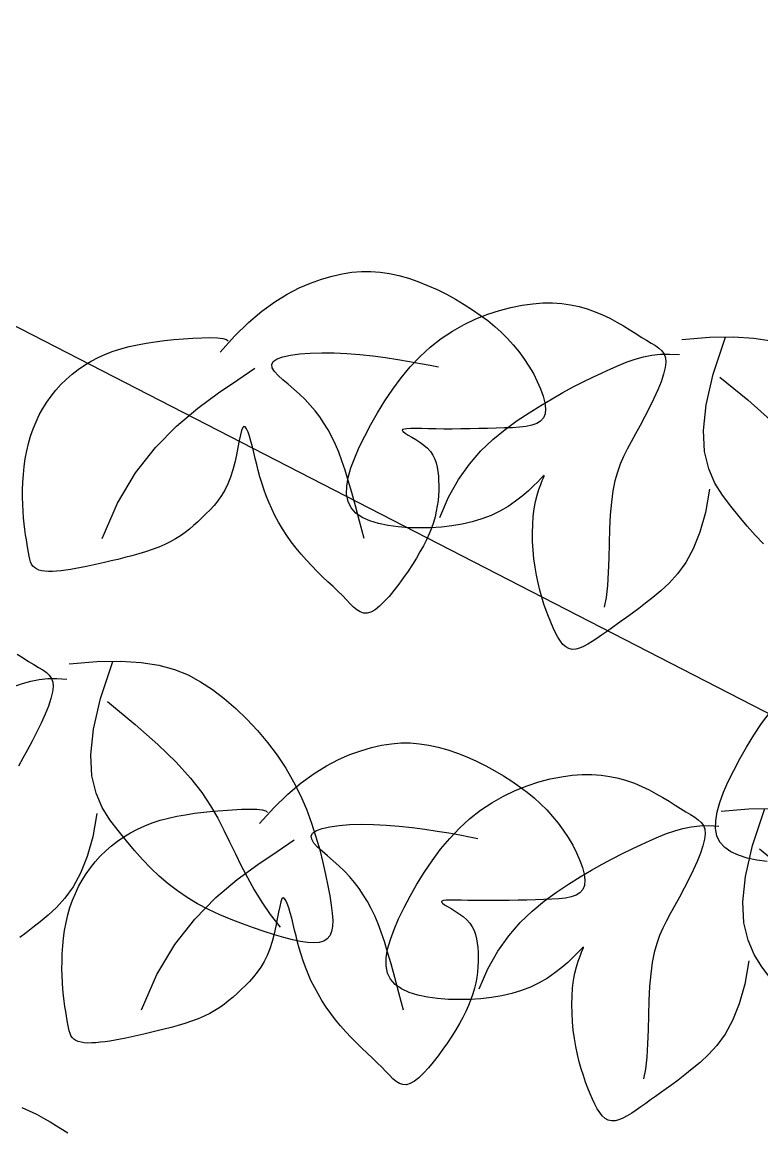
# Model space of a CAD drawing. Header units: millimetres. Extents: x 2 to 5882, y 1831 to 3462.
# Drawn here: x 1066.595 to 1068.179, y 2699.801 to 2702.177 of the extents above; entities that cross this region are included whole.
import ezdxf

# ---------------------------------------------------------------- set-up
doc = ezdxf.new("R2010")
doc.units = ezdxf.units.MM
doc.layers.add('LH', color=94, linetype='Continuous')
doc.layers.add('尺寸标注', color=4, linetype='Continuous')

# ---------------------------------------------------------------- blocks, each defined once
blk = doc.blocks.new('15')
at = {"layer": 'LH', "color": 38}
for p, q in [((0.3008, 2.2635), (0.3148, 2.2657)), ((0.3148, 2.2657), (0.3284, 2.2668)), ((0.3284, 2.2668), (0.3418, 2.2669)), ((0.3418, 2.2669), (0.3551, 2.2659)), ((0.3551, 2.2659), (0.3684, 2.2639)), ((0.2393, 2.2432), (0.2556, 2.2502)), ((0.2556, 2.2502), (0.2713, 2.2558)), ((0.2713, 2.2558), (0.2863, 2.2603)), ((0.2863, 2.2603), (0.3008, 2.2635)), ((0.3684, 2.2639), (0.3818, 2.261)), ((0.3818, 2.261), (0.3954, 2.2571)), ((0.3954, 2.2571), (0.409, 2.2524)), ((0.409, 2.2524), (0.4227, 2.2469)), ((0.2045, 2.2233), (0.2222, 2.2343)), ((0.2222, 2.2343), (0.2393, 2.2432)), ((0.4227, 2.2469), (0.4362, 2.2409)), ((0.4362, 2.2409), (0.4495, 2.2342)), ((0.4495, 2.2342), (0.4624, 2.2272)), ((0.1861, 2.2099), (0.2045, 2.2233)), ((0.4624, 2.2272), (0.4749, 2.2198)), ((0.4749, 2.2198), (0.4868, 2.2122)), ((0.167, 2.1937), (0.1861, 2.2099)), ((0.4868, 2.2122), (0.498, 2.2045)), ((0.498, 2.2045), (0.5086, 2.1966)), ((0.1472, 2.1744), (0.167, 2.1937)), ((0.5086, 2.1966), (0.5185, 2.1884)), ((0.5185, 2.1884), (0.5279, 2.18)), ((0.0605, 2.1695), (0.0742, 2.1707)), ((0.0742, 2.1707), (0.0878, 2.1716)), ((0.0878, 2.1716), (0.1007, 2.1722)), ((0.1007, 2.1722), (0.1125, 2.1724)), ((0.1125, 2.1724), (0.1226, 2.1721)), ((0.1226, 2.1721), (0.1306, 2.1713)), ((0.1267, 2.1518), (0.1472, 2.1744)), ((0.1306, 2.1713), (0.1359, 2.1698)), ((0.5279, 2.18), (0.5367, 2.1712)), ((0.5367, 2.1712), (0.545, 2.1621)), ((-0.0263, 2.1528), (-0.0151, 2.1564)), ((-0.0151, 2.1564), (-0.0034, 2.1595)), ((-0.0034, 2.1595), (0.0086, 2.1622)), ((0.0086, 2.1622), (0.021, 2.1645)), ((0.021, 2.1645), (0.0338, 2.1664)), ((0.0338, 2.1664), (0.047, 2.1681)), ((0.047, 2.1681), (0.0605, 2.1695)), ((0.1359, 2.1698), (0.138, 2.1676)), ((0.545, 2.1621), (0.5529, 2.1525)), ((-0.0671, 2.133), (-0.0576, 2.1388)), ((-0.0576, 2.1388), (-0.0476, 2.144)), ((-0.0476, 2.144), (-0.0372, 2.1487)), ((-0.0372, 2.1487), (-0.0263, 2.1528)), ((0.2024, 2.1383), (0.2078, 2.1419)), ((0.2078, 2.1419), (0.2161, 2.1449)), ((0.2161, 2.1449), (0.2271, 2.1473)), ((0.2271, 2.1473), (0.2402, 2.1491)), ((0.2402, 2.1491), (0.2552, 2.1502)), ((0.2552, 2.1502), (0.2717, 2.1507)), ((0.2717, 2.1507), (0.2893, 2.1506)), ((0.2893, 2.1506), (0.3075, 2.1498)), ((0.3075, 2.1498), (0.326, 2.1483)), ((0.326, 2.1483), (0.3446, 2.1463)), ((0.3446, 2.1463), (0.3628, 2.1438)), ((0.3628, 2.1438), (0.3804, 2.1411)), ((0.3804, 2.1411), (0.397, 2.1383)), ((0.5529, 2.1525), (0.5603, 2.1424)), ((0.5603, 2.1424), (0.5673, 2.1318)), ((-0.0848, 2.12), (-0.0762, 2.1267)), ((-0.0762, 2.1267), (-0.0671, 2.133)), ((0.1518, 2.1122), (0.1761, 2.1286)), ((0.2003, 2.1341), (0.2024, 2.1383)), ((0.2011, 2.1293), (0.2003, 2.1341)), ((0.2043, 2.1241), (0.2011, 2.1293)), ((0.2095, 2.1184), (0.2043, 2.1241)), ((0.397, 2.1383), (0.4124, 2.1356)), ((0.4124, 2.1356), (0.4262, 2.1329)), ((0.4262, 2.1329), (0.4381, 2.1306)), ((0.5673, 2.1318), (0.5737, 2.1209)), ((-0.1007, 2.1052), (-0.093, 2.1128)), ((-0.093, 2.1128), (-0.0848, 2.12)), ((0.1243, 2.0936), (0.1518, 2.1122)), ((0.2161, 2.1122), (0.2095, 2.1184)), ((0.2237, 2.1057), (0.2161, 2.1122)), ((0.5737, 2.1209), (0.5793, 2.1099)), ((0.5793, 2.1099), (0.5841, 2.0992)), ((-0.1145, 2.0889), (-0.1078, 2.0972)), ((-0.1078, 2.0972), (-0.1007, 2.1052)), ((0.0948, 2.0718), (0.1243, 2.0936)), ((0.2319, 2.0988), (0.2237, 2.1057)), ((0.24, 2.0915), (0.2319, 2.0988)), ((0.2478, 2.084), (0.24, 2.0915)), ((0.5841, 2.0992), (0.5877, 2.0889)), ((-0.1264, 2.0712), (-0.1207, 2.0802)), ((-0.1207, 2.0802), (-0.1145, 2.0889)), ((0.2552, 2.0761), (0.2478, 2.084)), ((0.2621, 2.0679), (0.2552, 2.0761)), ((0.5877, 2.0889), (0.5901, 2.0794)), ((0.5901, 2.0794), (0.5911, 2.0709)), ((-0.1362, 2.0522), (-0.1316, 2.0619)), ((-0.1316, 2.0619), (-0.1264, 2.0712)), ((0.0644, 2.0461), (0.0948, 2.0718)), ((0.2687, 2.0593), (0.2621, 2.0679)), ((0.2748, 2.0502), (0.2687, 2.0593)), ((0.5904, 2.0636), (0.5881, 2.0577)), ((0.5911, 2.0709), (0.5904, 2.0636)), ((-0.1403, 2.0422), (-0.1362, 2.0522)), ((0.0344, 2.0154), (0.0644, 2.0461)), ((0.1588, 2.0441), (0.1571, 2.0399)), ((0.1605, 2.0457), (0.1588, 2.0441)), ((0.1624, 2.0449), (0.1605, 2.0457)), ((0.1643, 2.0421), (0.1624, 2.0449)), ((0.2806, 2.0406), (0.2748, 2.0502)), ((0.5326, 2.0434), (0.5208, 2.043)), ((0.5438, 2.0438), (0.5326, 2.0434)), ((0.554, 2.0445), (0.5438, 2.0438)), ((0.5633, 2.0456), (0.554, 2.0445)), ((0.5715, 2.0473), (0.5633, 2.0456)), ((0.5785, 2.0497), (0.5715, 2.0473)), ((0.584, 2.0532), (0.5785, 2.0497)), ((0.5881, 2.0577), (0.584, 2.0532)), ((-0.147, 2.0213), (-0.1439, 2.0319)), ((-0.1439, 2.0319), (-0.1403, 2.0422)), ((0.1555, 2.0335), (0.1538, 2.0253)), ((0.1571, 2.0399), (0.1555, 2.0335)), ((0.1664, 2.0375), (0.1643, 2.0421)), ((0.1684, 2.0315), (0.1664, 2.0375)), ((0.1705, 2.0245), (0.1684, 2.0315)), ((0.286, 2.0306), (0.2806, 2.0406)), ((0.2911, 2.02), (0.286, 2.0306)), ((0.3868, 2.041), (0.3863, 2.0398)), ((0.3863, 2.0398), (0.3877, 2.0381)), ((0.3892, 2.0418), (0.3868, 2.041)), ((0.3877, 2.0381), (0.3907, 2.0359)), ((0.3932, 2.0423), (0.3892, 2.0418)), ((0.3907, 2.0359), (0.395, 2.0333)), ((0.3989, 2.0425), (0.3932, 2.0423)), ((0.395, 2.0333), (0.4002, 2.0303)), ((0.406, 2.0425), (0.3989, 2.0425)), ((0.4002, 2.0303), (0.4059, 2.0269)), ((0.4143, 2.0424), (0.406, 2.0425)), ((0.4238, 2.0422), (0.4143, 2.0424)), ((0.4343, 2.042), (0.4238, 2.0422)), ((0.4457, 2.0419), (0.4343, 2.042)), ((0.4577, 2.0419), (0.4457, 2.0419)), ((0.4701, 2.042), (0.4577, 2.0419)), ((0.4829, 2.0422), (0.4701, 2.042)), ((0.4957, 2.0424), (0.4829, 2.0422)), ((0.5084, 2.0427), (0.4957, 2.0424)), ((0.5208, 2.043), (0.5084, 2.0427)), ((-0.1495, 2.0105), (-0.147, 2.0213)), ((0.0059, 1.9791), (0.0344, 2.0154)), ((0.152, 2.0157), (0.15, 2.0052)), ((0.1538, 2.0253), (0.152, 2.0157)), ((0.1726, 2.0166), (0.1705, 2.0245)), ((0.1747, 2.0083), (0.1726, 2.0166)), ((0.2958, 2.0088), (0.2911, 2.02)), ((0.4059, 2.0269), (0.4118, 2.0231)), ((0.4118, 2.0231), (0.4175, 2.0189)), ((0.4175, 2.0189), (0.4226, 2.0144)), ((0.4226, 2.0144), (0.4269, 2.0096)), ((-0.1531, 1.9882), (-0.1515, 1.9994)), ((-0.1515, 1.9994), (-0.1495, 2.0105)), ((0.15, 2.0052), (0.1476, 1.9943)), ((0.1768, 1.9999), (0.1747, 2.0083)), ((0.1788, 1.9913), (0.1768, 1.9999)), ((0.3004, 1.9967), (0.2958, 2.0088)), ((0.3049, 1.9833), (0.3004, 1.9967)), ((0.4269, 2.0096), (0.4303, 2.0045)), ((0.4303, 2.0045), (0.433, 1.999)), ((0.433, 1.999), (0.435, 1.9934)), ((-0.1542, 1.9771), (-0.1531, 1.9882)), ((0.1448, 1.9835), (0.1416, 1.9731)), ((0.1476, 1.9943), (0.1448, 1.9835)), ((0.181, 1.9826), (0.1788, 1.9913)), ((0.1834, 1.9738), (0.181, 1.9826)), ((0.3095, 1.9683), (0.3049, 1.9833)), ((0.435, 1.9934), (0.4365, 1.9874)), ((0.4365, 1.9874), (0.4375, 1.9812)), ((0.4375, 1.9812), (0.4382, 1.9748)), ((-0.1553, 1.9551), (-0.1549, 1.966)), ((-0.1549, 1.966), (-0.1542, 1.9771)), ((-0.02, 1.9361), (0.0059, 1.9791)), ((0.1416, 1.9731), (0.1377, 1.9635)), ((0.186, 1.9649), (0.1834, 1.9738)), ((0.1889, 1.9558), (0.186, 1.9649)), ((0.3144, 1.9514), (0.3095, 1.9683)), ((0.4382, 1.9748), (0.4385, 1.9682)), ((0.4385, 1.9682), (0.4387, 1.9613)), ((-0.1553, 1.9445), (-0.1553, 1.9551)), ((0.1333, 1.9548), (0.1285, 1.9469)), ((0.1377, 1.9635), (0.1333, 1.9548)), ((0.1922, 1.9467), (0.1889, 1.9558)), ((0.3198, 1.9322), (0.3144, 1.9514)), ((0.4386, 1.9543), (0.4383, 1.9471)), ((0.4387, 1.9613), (0.4386, 1.9543)), ((-0.1551, 1.9343), (-0.1553, 1.9445)), ((-0.1546, 1.9246), (-0.1551, 1.9343)), ((-0.042, 1.8857), (-0.02, 1.9361)), ((0.1179, 1.9328), (0.1122, 1.9265)), ((0.1233, 1.9396), (0.1179, 1.9328)), ((0.1285, 1.9469), (0.1233, 1.9396)), ((0.1959, 1.9373), (0.1922, 1.9467)), ((0.2002, 1.9279), (0.1959, 1.9373)), ((0.4376, 1.9398), (0.4366, 1.9322)), ((0.4383, 1.9471), (0.4376, 1.9398)), ((-0.1539, 1.9153), (-0.1546, 1.9246)), ((0.1064, 1.9206), (0.1006, 1.9149)), ((0.1122, 1.9265), (0.1064, 1.9206)), ((0.2049, 1.9184), (0.2002, 1.9279)), ((0.2101, 1.9089), (0.2049, 1.9184)), ((0.3257, 1.9104), (0.3198, 1.9322)), ((0.4334, 1.9166), (0.431, 1.9086)), ((0.4352, 1.9245), (0.4334, 1.9166)), ((0.4366, 1.9322), (0.4352, 1.9245)), ((-0.1531, 1.9066), (-0.1539, 1.9153)), ((-0.1521, 1.8983), (-0.1531, 1.9066)), ((0.0888, 1.9041), (0.0828, 1.899)), ((0.0947, 1.9094), (0.0888, 1.9041)), ((0.1006, 1.9149), (0.0947, 1.9094)), ((0.2157, 1.8994), (0.2101, 1.9089)), ((0.3323, 1.8857), (0.3257, 1.9104)), ((0.431, 1.9086), (0.4282, 1.9005)), ((-0.1511, 1.8906), (-0.1521, 1.8983)), ((-0.15, 1.8835), (-0.1511, 1.8906)), ((0.063, 1.885), (0.0555, 1.8808)), ((0.07, 1.8895), (0.063, 1.885)), ((0.0765, 1.8941), (0.07, 1.8895)), ((0.0828, 1.899), (0.0765, 1.8941)), ((0.2218, 1.89), (0.2157, 1.8994)), ((0.2282, 1.8807), (0.2218, 1.89)), ((0.4249, 1.8922), (0.421, 1.8837)), ((0.4282, 1.9005), (0.4249, 1.8922)), ((-0.149, 1.8769), (-0.15, 1.8835)), ((-0.148, 1.8709), (-0.149, 1.8769)), ((-0.147, 1.8654), (-0.148, 1.8709)), ((0.0297, 1.8698), (0.0202, 1.8666)), ((0.0389, 1.8732), (0.0297, 1.8698)), ((0.0475, 1.8769), (0.0389, 1.8732)), ((0.0555, 1.8808), (0.0475, 1.8769)), ((0.2351, 1.8717), (0.2282, 1.8807)), ((0.2422, 1.863), (0.2351, 1.8717)), ((0.4167, 1.8751), (0.4119, 1.8664)), ((0.421, 1.8837), (0.4167, 1.8751)), ((-0.1461, 1.8605), (-0.147, 1.8654)), ((-0.1451, 1.8562), (-0.1461, 1.8605)), ((-0.1439, 1.8524), (-0.1451, 1.8562)), ((-0.029, 1.8535), (-0.0383, 1.8514)), ((-0.0194, 1.8558), (-0.029, 1.8535)), ((-0.0095, 1.8583), (-0.0194, 1.8558)), ((0.0004, 1.8609), (-0.0095, 1.8583)), ((0.0104, 1.8637), (0.0004, 1.8609)), ((0.0202, 1.8666), (0.0104, 1.8637)), ((0.2497, 1.8545), (0.2422, 1.863)), ((0.2574, 1.8464), (0.2497, 1.8545)), ((0.4067, 1.8574), (0.401, 1.8483)), ((0.4119, 1.8664), (0.4067, 1.8574)), ((-0.1425, 1.8491), (-0.1439, 1.8524)), ((-0.1406, 1.8463), (-0.1425, 1.8491)), ((-0.1384, 1.844), (-0.1406, 1.8463)), ((-0.1355, 1.8421), (-0.1384, 1.844)), ((-0.1321, 1.8406), (-0.1355, 1.8421)), ((-0.1281, 1.8396), (-0.1321, 1.8406)), ((-0.1235, 1.8389), (-0.1281, 1.8396)), ((-0.1184, 1.8386), (-0.1235, 1.8389)), ((-0.1129, 1.8386), (-0.1184, 1.8386)), ((-0.1069, 1.8389), (-0.1129, 1.8386)), ((-0.1005, 1.8395), (-0.1069, 1.8389)), ((-0.0939, 1.8403), (-0.1005, 1.8395)), ((-0.0869, 1.8414), (-0.0939, 1.8403)), ((-0.0796, 1.8426), (-0.0869, 1.8414)), ((-0.072, 1.844), (-0.0796, 1.8426)), ((-0.0641, 1.8456), (-0.072, 1.844)), ((-0.0558, 1.8474), (-0.0641, 1.8456)), ((-0.0472, 1.8493), (-0.0558, 1.8474)), ((-0.0383, 1.8514), (-0.0472, 1.8493)), ((0.2652, 1.8386), (0.2574, 1.8464)), ((0.2729, 1.8311), (0.2652, 1.8386)), ((0.3949, 1.8391), (0.3884, 1.8297)), ((0.401, 1.8483), (0.3949, 1.8391)), ((0.2805, 1.8239), (0.2729, 1.8311)), ((0.2878, 1.817), (0.2805, 1.8239)), ((0.3884, 1.8297), (0.3817, 1.8203)), ((0.2947, 1.8104), (0.2878, 1.817)), ((0.3011, 1.8041), (0.2947, 1.8104)), ((0.3747, 1.8114), (0.3677, 1.803)), ((0.3817, 1.8203), (0.3747, 1.8114)), ((0.3069, 1.7981), (0.3011, 1.8041)), ((0.3121, 1.7925), (0.3069, 1.7981)), ((0.3171, 1.7877), (0.3121, 1.7925)), ((0.3608, 1.7955), (0.3541, 1.7891)), ((0.3677, 1.803), (0.3608, 1.7955)), ((0.3218, 1.7837), (0.3171, 1.7877)), ((0.3265, 1.7808), (0.3218, 1.7837)), ((0.3313, 1.7792), (0.3265, 1.7808)), ((0.3363, 1.7791), (0.3313, 1.7792)), ((0.3418, 1.7806), (0.3363, 1.7791)), ((0.3477, 1.784), (0.3418, 1.7806)), ((0.3541, 1.7891), (0.3477, 1.784)), ((-0.1632, 1.7206), (-0.1547, 1.7152)), ((-0.1547, 1.7152), (-0.1468, 1.7102)), ((-0.1468, 1.7102), (-0.1395, 1.7057)), ((-0.1395, 1.7057), (-0.1327, 1.7016)), ((-0.1327, 1.7016), (-0.1267, 1.698)), ((-0.1267, 1.698), (-0.1215, 1.6943)), ((-0.0889, 1.7066), (-0.0494, 1.7098)), ((-0.0494, 1.7098), (-0.0154, 1.7104)), ((-0.0442, 1.6574), (-0.0265, 1.7101)), ((-0.0154, 1.7104), (0.0139, 1.7087)), ((0.0139, 1.7087), (0.0392, 1.7048)), ((0.0392, 1.7048), (0.0613, 1.6988)), ((0.0613, 1.6988), (0.0809, 1.6908)), ((-0.1553, 1.6786), (-0.1438, 1.6818)), ((-0.1438, 1.6818), (-0.1319, 1.6842)), ((-0.1319, 1.6842), (-0.1195, 1.6856)), ((-0.1215, 1.6943), (-0.1173, 1.6904)), ((-0.1195, 1.6856), (-0.1064, 1.6859)), ((-0.1173, 1.6904), (-0.1142, 1.6859)), ((-0.1142, 1.6859), (-0.1122, 1.6807)), ((-0.1122, 1.6807), (-0.1116, 1.6743)), ((-0.1064, 1.6859), (-0.0923, 1.685)), ((0.0809, 1.6908), (0.0988, 1.6812)), ((0.0988, 1.6812), (0.1158, 1.6699)), ((-0.1668, 1.6746), (-0.1553, 1.6786)), ((-0.1125, 1.6665), (-0.1149, 1.6571)), ((-0.1116, 1.6743), (-0.1125, 1.6665)), ((0.1158, 1.6699), (0.1325, 1.6571)), ((-0.1149, 1.6571), (-0.1186, 1.6464)), ((-0.0543, 1.6134), (-0.0442, 1.6574)), ((-0.0344, 1.6528), (0.0054, 1.6203)), ((0.1325, 1.6571), (0.1488, 1.6431)), ((-0.1233, 1.6347), (-0.129, 1.6222)), ((-0.1186, 1.6464), (-0.1233, 1.6347)), ((0.1488, 1.6431), (0.1647, 1.6278)), ((-0.129, 1.6222), (-0.1352, 1.6094)), ((0.0054, 1.6203), (0.0378, 1.5916)), ((0.1647, 1.6278), (0.1799, 1.6115)), ((-0.1352, 1.6094), (-0.1417, 1.5965)), ((-0.058, 1.5769), (-0.0543, 1.6134)), ((0.1799, 1.6115), (0.1944, 1.5943)), ((-0.1484, 1.584), (-0.1549, 1.572)), ((-0.1417, 1.5965), (-0.1484, 1.584)), ((0.0378, 1.5916), (0.0637, 1.5661)), ((0.1944, 1.5943), (0.2079, 1.5763)), ((0.3275, 1.5827), (0.3425, 1.5871)), ((0.3425, 1.5871), (0.357, 1.5904)), ((0.357, 1.5904), (0.371, 1.5926)), ((0.371, 1.5926), (0.3846, 1.5937)), ((0.3846, 1.5937), (0.398, 1.5937)), ((0.398, 1.5937), (0.4113, 1.5927)), ((0.4113, 1.5927), (0.4246, 1.5908)), ((0.4246, 1.5908), (0.438, 1.5878)), ((0.438, 1.5878), (0.4515, 1.584)), ((0.4515, 1.584), (0.4652, 1.5792)), ((-0.1549, 1.572), (-0.1611, 1.5608)), ((-0.0564, 1.5469), (-0.058, 1.5769)), ((0.2079, 1.5763), (0.2203, 1.5576)), ((0.2784, 1.5611), (0.2954, 1.57)), ((0.2954, 1.57), (0.3118, 1.5771)), ((0.3118, 1.5771), (0.3275, 1.5827)), ((0.4652, 1.5792), (0.4788, 1.5738)), ((0.4788, 1.5738), (0.4924, 1.5677)), ((0.0637, 1.5661), (0.0842, 1.5434)), ((0.2203, 1.5576), (0.2314, 1.5384)), ((0.2607, 1.5501), (0.2784, 1.5611)), ((0.4924, 1.5677), (0.5057, 1.5611)), ((0.5057, 1.5611), (0.5186, 1.554)), ((0.5186, 1.554), (0.5311, 1.5466)), ((-0.0505, 1.5222), (-0.0564, 1.5469)), ((0.0842, 1.5434), (0.1003, 1.5229)), ((0.2231, 1.5205), (0.2422, 1.5367)), ((0.2314, 1.5384), (0.2412, 1.5188)), ((0.2422, 1.5367), (0.2607, 1.5501)), ((0.5311, 1.5466), (0.5429, 1.539)), ((0.5429, 1.539), (0.5542, 1.5313)), ((-0.0416, 1.5017), (-0.0505, 1.5222)), ((0.1003, 1.5229), (0.1129, 1.504)), ((0.5542, 1.5313), (0.5647, 1.5234)), ((0.5647, 1.5234), (0.5747, 1.5153)), ((0.2034, 1.5013), (0.2231, 1.5205)), ((0.2412, 1.5188), (0.2497, 1.499)), ((0.5747, 1.5153), (0.5841, 1.5068)), ((0.5841, 1.5068), (0.5929, 1.4981)), ((-0.0495, 1.493), (-0.0552, 1.4596)), ((-0.0307, 1.4842), (-0.0416, 1.5017)), ((0.0527, 1.4864), (0.0648, 1.489)), ((0.0648, 1.489), (0.0772, 1.4913)), ((0.0772, 1.4913), (0.09, 1.4933)), ((0.09, 1.4933), (0.1032, 1.4949)), ((0.1032, 1.4949), (0.1167, 1.4963)), ((0.1129, 1.504), (0.1232, 1.4863)), ((0.1167, 1.4963), (0.1304, 1.4975)), ((0.1304, 1.4975), (0.144, 1.4985)), ((0.144, 1.4985), (0.1569, 1.4991)), ((0.1569, 1.4991), (0.1687, 1.4993)), ((0.1687, 1.4993), (0.1788, 1.499)), ((0.1788, 1.499), (0.1867, 1.4981)), ((0.1829, 1.4786), (0.2034, 1.5013)), ((0.1867, 1.4981), (0.192, 1.4967)), ((0.192, 1.4967), (0.1942, 1.4945)), ((0.2497, 1.499), (0.2571, 1.4793)), ((0.5929, 1.4981), (0.6012, 1.4889)), ((0.6012, 1.4889), (0.6091, 1.4793)), ((-0.0189, 1.4687), (-0.0307, 1.4842)), ((0.0086, 1.4709), (0.019, 1.4756)), ((0.019, 1.4756), (0.0298, 1.4797)), ((0.0298, 1.4797), (0.0411, 1.4833)), ((0.0411, 1.4833), (0.0527, 1.4864)), ((0.1232, 1.4863), (0.132, 1.4693)), ((0.2571, 1.4793), (0.2633, 1.4599)), ((0.2723, 1.4717), (0.2832, 1.4741)), ((0.2832, 1.4741), (0.2964, 1.4759)), ((0.2964, 1.4759), (0.3114, 1.4771)), ((0.3114, 1.4771), (0.3279, 1.4776)), ((0.3279, 1.4776), (0.3454, 1.4774)), ((0.3454, 1.4774), (0.3637, 1.4766)), ((0.3637, 1.4766), (0.3822, 1.4751)), ((0.3822, 1.4751), (0.4008, 1.4731)), ((0.4008, 1.4731), (0.419, 1.4707)), ((0.6091, 1.4793), (0.6165, 1.4692)), ((-0.0552, 1.4596), (-0.063, 1.4315)), ((-0.02, 1.4536), (-0.0109, 1.4598)), ((-0.0072, 1.4541), (-0.0189, 1.4687)), ((-0.0109, 1.4598), (-0.0014, 1.4656)), ((-0.0014, 1.4656), (0.0086, 1.4709)), ((0.132, 1.4693), (0.1402, 1.4524)), ((0.2565, 1.4609), (0.2586, 1.4651)), ((0.2573, 1.4562), (0.2565, 1.4609)), ((0.2586, 1.4651), (0.264, 1.4687)), ((0.2633, 1.4599), (0.2687, 1.441)), ((0.264, 1.4687), (0.2723, 1.4717)), ((0.419, 1.4707), (0.4366, 1.468)), ((0.4366, 1.468), (0.4532, 1.4652)), ((0.4532, 1.4652), (0.4686, 1.4624)), ((0.4686, 1.4624), (0.4824, 1.4598)), ((0.4824, 1.4598), (0.4943, 1.4575)), ((0.6165, 1.4692), (0.6234, 1.4586)), ((0.6234, 1.4586), (0.6299, 1.4477)), ((-0.0368, 1.4396), (-0.0287, 1.4468)), ((-0.0287, 1.4468), (-0.02, 1.4536)), ((0.0043, 1.4404), (-0.0072, 1.4541)), ((0.1402, 1.4524), (0.1484, 1.4355)), ((0.2079, 1.439), (0.2322, 1.4554)), ((0.2605, 1.4509), (0.2573, 1.4562)), ((0.2657, 1.4452), (0.2605, 1.4509)), ((0.2723, 1.4391), (0.2657, 1.4452)), ((0.6299, 1.4477), (0.6355, 1.4368)), ((-0.063, 1.4315), (-0.0726, 1.4079)), ((-0.0517, 1.4241), (-0.0445, 1.432)), ((-0.0445, 1.432), (-0.0368, 1.4396)), ((0.0159, 1.4274), (0.0043, 1.4404)), ((0.0277, 1.4151), (0.0159, 1.4274)), ((0.1484, 1.4355), (0.1567, 1.4185)), ((0.1805, 1.4204), (0.2079, 1.439)), ((0.2687, 1.441), (0.2732, 1.4229)), ((0.2799, 1.4325), (0.2723, 1.4391)), ((0.288, 1.4256), (0.2799, 1.4325)), ((0.2962, 1.4184), (0.288, 1.4256)), ((0.6355, 1.4368), (0.6403, 1.426)), ((0.6403, 1.426), (0.6439, 1.4158)), ((-0.0645, 1.4071), (-0.0584, 1.4157)), ((-0.0584, 1.4157), (-0.0517, 1.4241)), ((0.0398, 1.4036), (0.0277, 1.4151)), ((0.151, 1.3986), (0.1805, 1.4204)), ((0.1567, 1.4185), (0.1655, 1.4015)), ((0.2732, 1.4229), (0.277, 1.4058)), ((0.304, 1.4108), (0.2962, 1.4184)), ((0.3114, 1.403), (0.304, 1.4108)), ((0.6439, 1.4158), (0.6463, 1.4063)), ((-0.0726, 1.4079), (-0.0834, 1.3884)), ((-0.0754, 1.3887), (-0.0702, 1.3981)), ((-0.0702, 1.3981), (-0.0645, 1.4071)), ((0.0524, 1.3927), (0.0398, 1.4036)), ((0.1206, 1.3729), (0.151, 1.3986)), ((0.1655, 1.4015), (0.1752, 1.3842)), ((0.277, 1.4058), (0.2803, 1.3899)), ((0.3183, 1.3947), (0.3114, 1.403)), ((0.3249, 1.3861), (0.3183, 1.3947)), ((0.6463, 1.4063), (0.6473, 1.3977)), ((0.6473, 1.3977), (0.6466, 1.3904)), ((-0.0834, 1.3884), (-0.095, 1.3723)), ((-0.0842, 1.3691), (-0.08, 1.379)), ((-0.08, 1.379), (-0.0754, 1.3887)), ((0.0656, 1.3826), (0.0524, 1.3927)), ((0.0796, 1.3731), (0.0656, 1.3826)), ((0.1752, 1.3842), (0.186, 1.3667)), ((0.2803, 1.3899), (0.283, 1.3754)), ((0.331, 1.377), (0.3249, 1.3861)), ((0.6402, 1.38), (0.6346, 1.3766)), ((0.6442, 1.3845), (0.6402, 1.38)), ((0.6466, 1.3904), (0.6442, 1.3845)), ((-0.095, 1.3723), (-0.107, 1.359)), ((-0.0878, 1.3588), (-0.0842, 1.3691)), ((0.0945, 1.3643), (0.0796, 1.3731)), ((0.0906, 1.3423), (0.1206, 1.3729)), ((0.11, 1.3561), (0.0945, 1.3643)), ((0.186, 1.3667), (0.1982, 1.3489)), ((0.2133, 1.3668), (0.2117, 1.3603)), ((0.2149, 1.371), (0.2133, 1.3668)), ((0.2167, 1.3726), (0.2149, 1.371)), ((0.2186, 1.3718), (0.2167, 1.3726)), ((0.2205, 1.3689), (0.2186, 1.3718)), ((0.2225, 1.3644), (0.2205, 1.3689)), ((0.2246, 1.3584), (0.2225, 1.3644)), ((0.283, 1.3754), (0.2852, 1.3623)), ((0.2852, 1.3623), (0.2866, 1.3507)), ((0.3368, 1.3675), (0.331, 1.377)), ((0.3422, 1.3574), (0.3368, 1.3675)), ((0.443, 1.3678), (0.4425, 1.3666)), ((0.4425, 1.3666), (0.4439, 1.3649)), ((0.4453, 1.3687), (0.443, 1.3678)), ((0.4439, 1.3649), (0.4469, 1.3628)), ((0.4494, 1.3691), (0.4453, 1.3687)), ((0.4469, 1.3628), (0.4512, 1.3602)), ((0.4551, 1.3693), (0.4494, 1.3691)), ((0.4621, 1.3693), (0.4551, 1.3693)), ((0.4705, 1.3692), (0.4621, 1.3693)), ((0.48, 1.369), (0.4705, 1.3692)), ((0.4905, 1.3689), (0.48, 1.369)), ((0.5018, 1.3688), (0.4905, 1.3689)), ((0.5138, 1.3688), (0.5018, 1.3688)), ((0.5263, 1.3689), (0.5138, 1.3688)), ((0.5391, 1.369), (0.5263, 1.3689)), ((0.5519, 1.3692), (0.5391, 1.369)), ((0.5646, 1.3695), (0.5519, 1.3692)), ((0.5769, 1.3698), (0.5646, 1.3695)), ((0.5888, 1.3702), (0.5769, 1.3698)), ((0.5999, 1.3707), (0.5888, 1.3702)), ((0.6102, 1.3714), (0.5999, 1.3707)), ((0.6195, 1.3724), (0.6102, 1.3714)), ((0.6277, 1.3741), (0.6195, 1.3724)), ((0.6346, 1.3766), (0.6277, 1.3741)), ((-0.1189, 1.3479), (-0.1303, 1.3384)), ((-0.107, 1.359), (-0.1189, 1.3479)), ((-0.0933, 1.3373), (-0.0908, 1.3482)), ((-0.0908, 1.3482), (-0.0878, 1.3588)), ((0.126, 1.3485), (0.11, 1.3561)), ((0.1422, 1.3416), (0.126, 1.3485)), ((0.1982, 1.3489), (0.2121, 1.3307)), ((0.21, 1.3521), (0.2082, 1.3425)), ((0.2117, 1.3603), (0.21, 1.3521)), ((0.2267, 1.3513), (0.2246, 1.3584)), ((0.2288, 1.3435), (0.2267, 1.3513)), ((0.2866, 1.3507), (0.2873, 1.3405)), ((0.3473, 1.3469), (0.3422, 1.3574)), ((0.352, 1.3356), (0.3473, 1.3469)), ((0.4512, 1.3602), (0.4564, 1.3572)), ((0.4564, 1.3572), (0.4621, 1.3537)), ((0.4621, 1.3537), (0.468, 1.3499)), ((0.468, 1.3499), (0.4737, 1.3458)), ((-0.1303, 1.3384), (-0.1408, 1.3301)), ((-0.0954, 1.3262), (-0.0933, 1.3373)), ((0.0621, 1.3059), (0.0906, 1.3423)), ((0.1583, 1.3353), (0.1422, 1.3416)), ((0.1742, 1.3296), (0.1583, 1.3353)), ((0.2062, 1.3321), (0.2038, 1.3212)), ((0.2082, 1.3425), (0.2062, 1.3321)), ((0.2309, 1.3352), (0.2288, 1.3435)), ((0.2329, 1.3267), (0.2309, 1.3352)), ((0.2871, 1.3318), (0.2858, 1.3244)), ((0.2873, 1.3405), (0.2871, 1.3318)), ((0.3565, 1.3235), (0.352, 1.3356)), ((0.4737, 1.3458), (0.4788, 1.3413)), ((0.4788, 1.3413), (0.4831, 1.3364)), ((0.4831, 1.3364), (0.4865, 1.3313)), ((0.4865, 1.3313), (0.4892, 1.3259)), ((-0.1504, 1.3227), (-0.1594, 1.316)), ((-0.1408, 1.3301), (-0.1504, 1.3227)), ((-0.098, 1.3039), (-0.0969, 1.3151)), ((-0.0969, 1.3151), (-0.0954, 1.3262)), ((0.1895, 1.3245), (0.1742, 1.3296)), ((0.204, 1.32), (0.1895, 1.3245)), ((0.2038, 1.3212), (0.201, 1.3103)), ((0.2175, 1.3161), (0.204, 1.32)), ((0.2299, 1.3129), (0.2175, 1.3161)), ((0.235, 1.3182), (0.2329, 1.3267)), ((0.2372, 1.3095), (0.235, 1.3182)), ((0.2833, 1.3185), (0.2796, 1.314)), ((0.2858, 1.3244), (0.2833, 1.3185)), ((0.3611, 1.3101), (0.3565, 1.3235)), ((0.4892, 1.3259), (0.4912, 1.3202)), ((0.4912, 1.3202), (0.4927, 1.3142)), ((-0.0988, 1.2929), (-0.098, 1.3039)), ((0.0362, 1.263), (0.0621, 1.3059)), ((0.1977, 1.2999), (0.1939, 1.2904)), ((0.201, 1.3103), (0.1977, 1.2999)), ((0.2413, 1.3105), (0.2299, 1.3129)), ((0.2396, 1.3007), (0.2372, 1.3095)), ((0.2422, 1.2917), (0.2396, 1.3007)), ((0.2514, 1.309), (0.2413, 1.3105)), ((0.2604, 1.3085), (0.2514, 1.309)), ((0.2681, 1.3091), (0.2604, 1.3085)), ((0.2745, 1.3109), (0.2681, 1.3091)), ((0.2796, 1.314), (0.2745, 1.3109)), ((0.3657, 1.2952), (0.3611, 1.3101)), ((0.4927, 1.3142), (0.4937, 1.308)), ((0.4937, 1.308), (0.4944, 1.3016)), ((0.4944, 1.3016), (0.4947, 1.295)), ((-0.0991, 1.282), (-0.0988, 1.2929)), ((0.1939, 1.2904), (0.1895, 1.2817)), ((0.2451, 1.2827), (0.2422, 1.2917)), ((0.3706, 1.2782), (0.3657, 1.2952)), ((0.4947, 1.295), (0.4949, 1.2882)), ((0.4949, 1.2882), (0.4948, 1.2812)), ((-0.0992, 1.2714), (-0.0991, 1.282)), ((-0.0989, 1.2612), (-0.0992, 1.2714)), ((0.1847, 1.2737), (0.1795, 1.2664)), ((0.1895, 1.2817), (0.1847, 1.2737)), ((0.2484, 1.2735), (0.2451, 1.2827)), ((0.2521, 1.2642), (0.2484, 1.2735)), ((0.3759, 1.2591), (0.3706, 1.2782)), ((0.4945, 1.274), (0.4938, 1.2666)), ((0.4948, 1.2812), (0.4945, 1.274)), ((-0.0985, 1.2514), (-0.0989, 1.2612)), ((-0.0978, 1.2422), (-0.0985, 1.2514)), ((0.0142, 1.2126), (0.0362, 1.263)), ((0.1684, 1.2534), (0.1626, 1.2474)), ((0.1741, 1.2597), (0.1684, 1.2534)), ((0.1795, 1.2664), (0.1741, 1.2597)), ((0.2563, 1.2547), (0.2521, 1.2642)), ((0.2611, 1.2452), (0.2563, 1.2547)), ((0.3818, 1.2372), (0.3759, 1.2591)), ((0.4914, 1.2513), (0.4895, 1.2435)), ((0.4928, 1.2591), (0.4914, 1.2513)), ((0.4938, 1.2666), (0.4928, 1.2591)), ((-0.0969, 1.2334), (-0.0978, 1.2422)), ((0.1509, 1.2363), (0.145, 1.231)), ((0.1568, 1.2418), (0.1509, 1.2363)), ((0.1626, 1.2474), (0.1568, 1.2418)), ((0.2663, 1.2357), (0.2611, 1.2452)), ((0.2719, 1.2262), (0.2663, 1.2357)), ((0.3885, 1.2125), (0.3818, 1.2372)), ((0.4895, 1.2435), (0.4872, 1.2355)), ((-0.096, 1.2252), (-0.0969, 1.2334)), ((-0.0949, 1.2175), (-0.096, 1.2252)), ((0.1327, 1.221), (0.1261, 1.2163)), ((0.139, 1.2259), (0.1327, 1.221)), ((0.145, 1.231), (0.139, 1.2259)), ((0.278, 1.2168), (0.2719, 1.2262)), ((0.4844, 1.2273), (0.481, 1.219)), ((0.4872, 1.2355), (0.4844, 1.2273)), ((-0.0939, 1.2103), (-0.0949, 1.2175)), ((-0.0928, 1.2037), (-0.0939, 1.2103)), ((0.1117, 1.2077), (0.1037, 1.2037)), ((0.1191, 1.2119), (0.1117, 1.2077)), ((0.1261, 1.2163), (0.1191, 1.2119)), ((0.2844, 1.2076), (0.278, 1.2168)), ((0.2912, 1.1986), (0.2844, 1.2076)), ((0.4772, 1.2106), (0.4729, 1.202)), ((0.481, 1.219), (0.4772, 1.2106)), ((-0.0918, 1.1977), (-0.0928, 1.2037)), ((-0.0909, 1.1923), (-0.0918, 1.1977)), ((-0.0899, 1.1874), (-0.0909, 1.1923)), ((0.0665, 1.1905), (0.0566, 1.1877)), ((0.0764, 1.1935), (0.0665, 1.1905)), ((0.0859, 1.1966), (0.0764, 1.1935)), ((0.0951, 1.2001), (0.0859, 1.1966)), ((0.1037, 1.2037), (0.0951, 1.2001)), ((0.2984, 1.1898), (0.2912, 1.1986)), ((0.3059, 1.1814), (0.2984, 1.1898)), ((0.4681, 1.1932), (0.4629, 1.1843)), ((0.4729, 1.202), (0.4681, 1.1932)), ((-0.0889, 1.183), (-0.0899, 1.1874)), ((-0.0877, 1.1792), (-0.0889, 1.183)), ((-0.0863, 1.1759), (-0.0877, 1.1792)), ((-0.0845, 1.1731), (-0.0863, 1.1759)), ((-0.0822, 1.1708), (-0.0845, 1.1731)), ((-0.0079, 1.1725), (-0.0158, 1.1709)), ((0.0004, 1.1742), (-0.0079, 1.1725)), ((0.0089, 1.1761), (0.0004, 1.1742)), ((0.0179, 1.1782), (0.0089, 1.1761)), ((0.0271, 1.1804), (0.0179, 1.1782)), ((0.0368, 1.1827), (0.0271, 1.1804)), ((0.0466, 1.1851), (0.0368, 1.1827)), ((0.0566, 1.1877), (0.0466, 1.1851)), ((0.3136, 1.1733), (0.3059, 1.1814)), ((0.3214, 1.1655), (0.3136, 1.1733)), ((0.4572, 1.1752), (0.4511, 1.1659)), ((0.4629, 1.1843), (0.4572, 1.1752)), ((-0.0794, 1.1689), (-0.0822, 1.1708)), ((-0.0759, 1.1675), (-0.0794, 1.1689)), ((-0.0719, 1.1664), (-0.0759, 1.1675)), ((-0.0673, 1.1658), (-0.0719, 1.1664)), ((-0.0622, 1.1654), (-0.0673, 1.1658)), ((-0.0567, 1.1655), (-0.0622, 1.1654)), ((-0.0507, 1.1658), (-0.0567, 1.1655)), ((-0.0444, 1.1664), (-0.0507, 1.1658)), ((-0.0377, 1.1672), (-0.0444, 1.1664)), ((-0.0307, 1.1682), (-0.0377, 1.1672)), ((-0.0234, 1.1694), (-0.0307, 1.1682)), ((-0.0158, 1.1709), (-0.0234, 1.1694)), ((0.3291, 1.158), (0.3214, 1.1655)), ((0.3367, 1.1508), (0.3291, 1.158)), ((0.4446, 1.1565), (0.4378, 1.1472)), ((0.4511, 1.1659), (0.4446, 1.1565)), ((0.344, 1.1439), (0.3367, 1.1508)), ((0.3509, 1.1373), (0.344, 1.1439)), ((0.4378, 1.1472), (0.4309, 1.1382)), ((0.3573, 1.1309), (0.3509, 1.1373)), ((0.363, 1.1249), (0.3573, 1.1309)), ((0.3683, 1.1194), (0.363, 1.1249)), ((0.4239, 1.1298), (0.417, 1.1223)), ((0.4309, 1.1382), (0.4239, 1.1298)), ((0.3732, 1.1145), (0.3683, 1.1194)), ((0.378, 1.1105), (0.3732, 1.1145)), ((0.3827, 1.1076), (0.378, 1.1105)), ((0.4039, 1.1109), (0.3979, 1.1075)), ((0.4103, 1.1159), (0.4039, 1.1109)), ((0.417, 1.1223), (0.4103, 1.1159)), ((0.3874, 1.106), (0.3827, 1.1076)), ((0.3925, 1.1059), (0.3874, 1.106)), ((0.3979, 1.1075), (0.3925, 1.1059)), ((-0.1566, 1.0732), (-0.1458, 1.0687)), ((-0.1458, 1.0687), (-0.1354, 1.0637)), ((-0.1354, 1.0637), (-0.1255, 1.0583)), ((-0.1255, 1.0583), (-0.116, 1.0529)), ((-0.116, 1.0529), (-0.107, 1.0474)), ((-0.107, 1.0474), (-0.0986, 1.0421)), ((-0.0986, 1.0421), (-0.0906, 1.0371))]:
    blk.add_line(p, q, dxfattribs=at)
blk = doc.blocks.new('茶')
at = {"layer": 'LH'}
for p, q in [((0.6116, 0.5075), (0.6003, 0.5032)), ((0.6234, 0.511), (0.6116, 0.5075)), ((0.6359, 0.5138), (0.6234, 0.511)), ((0.649, 0.5158), (0.6359, 0.5138)), ((0.6627, 0.5169), (0.649, 0.5158)), ((0.6772, 0.5171), (0.6627, 0.5169)), ((0.6925, 0.5163), (0.6772, 0.5171)), ((0.7086, 0.5144), (0.6925, 0.5163)), ((0.7253, 0.5115), (0.7086, 0.5144)), ((0.7424, 0.5074), (0.7253, 0.5115)), ((0.7598, 0.5021), (0.7424, 0.5074)), ((0.5791, 0.4929), (0.5691, 0.4871)), ((0.5895, 0.4983), (0.5791, 0.4929)), ((0.6003, 0.5032), (0.5895, 0.4983)), ((0.7773, 0.4955), (0.7598, 0.5021)), ((0.7946, 0.4876), (0.7773, 0.4955)), ((0.5597, 0.4809), (0.5507, 0.4747)), ((0.5691, 0.4871), (0.5597, 0.4809)), ((0.8116, 0.4783), (0.7946, 0.4876)), ((0.8281, 0.4675), (0.8116, 0.4783)), ((0.5342, 0.4625), (0.5267, 0.4568)), ((0.5422, 0.4685), (0.5342, 0.4625)), ((0.5507, 0.4747), (0.5422, 0.4685)), ((0.8438, 0.4553), (0.8281, 0.4675)), ((0.3957, 0.4461), (0.3667, 0.442)), ((0.4297, 0.4483), (0.3957, 0.4461)), ((0.4289, 0.3956), (0.4069, 0.4467)), ((0.4693, 0.4484), (0.4297, 0.4483)), ((0.5134, 0.4471), (0.5077, 0.4429)), ((0.5198, 0.4517), (0.5134, 0.4471)), ((0.5267, 0.4568), (0.5198, 0.4517)), ((0.8588, 0.4418), (0.8438, 0.4553)), ((0.3667, 0.442), (0.3418, 0.4359)), ((0.4885, 0.4292), (0.4745, 0.4272)), ((0.5016, 0.43), (0.4885, 0.4292)), ((0.4962, 0.4299), (0.4947, 0.4245)), ((0.499, 0.4346), (0.4962, 0.4299)), ((0.5029, 0.4389), (0.499, 0.4346)), ((0.5141, 0.4296), (0.5016, 0.43)), ((0.5077, 0.4429), (0.5029, 0.4389)), ((0.5261, 0.4283), (0.5141, 0.4296)), ((0.5378, 0.426), (0.5261, 0.4283)), ((0.8731, 0.4274), (0.8588, 0.4418)), ((0.4947, 0.4245), (0.4947, 0.4181)), ((0.4947, 0.4181), (0.4962, 0.4104)), ((0.5496, 0.423), (0.5378, 0.426)), ((0.5615, 0.4194), (0.5496, 0.423)), ((0.5739, 0.4152), (0.5615, 0.4194)), ((0.5868, 0.4106), (0.5739, 0.4152)), ((0.8865, 0.4121), (0.8731, 0.4274)), ((0.8992, 0.3964), (0.8865, 0.4121)), ((0.4962, 0.4104), (0.4993, 0.4013)), ((0.4993, 0.4013), (0.5039, 0.3909)), ((0.6003, 0.4055), (0.5868, 0.4106)), ((0.6145, 0.3999), (0.6003, 0.4055)), ((0.6293, 0.3938), (0.6145, 0.3999)), ((0.9109, 0.3804), (0.8992, 0.3964)), ((0.4195, 0.3903), (0.3825, 0.3546)), ((0.4426, 0.3526), (0.4289, 0.3956)), ((0.5039, 0.3909), (0.5096, 0.3796)), ((0.6448, 0.387), (0.6293, 0.3938)), ((0.6608, 0.3796), (0.6448, 0.387)), ((0.9218, 0.3645), (0.9109, 0.3804)), ((0.5096, 0.3796), (0.5163, 0.3677)), ((0.5163, 0.3677), (0.5235, 0.3554)), ((0.6776, 0.3714), (0.6608, 0.3796)), ((0.695, 0.3624), (0.6776, 0.3714)), ((0.9318, 0.3488), (0.9218, 0.3645)), ((0.3825, 0.3546), (0.3527, 0.3232)), ((0.4493, 0.3166), (0.4426, 0.3526)), ((0.5235, 0.3554), (0.5311, 0.3431)), ((0.713, 0.3526), (0.695, 0.3624)), ((0.7314, 0.3415), (0.713, 0.3526)), ((0.9409, 0.3335), (0.9318, 0.3488)), ((0.5311, 0.3431), (0.5388, 0.3311)), ((0.7499, 0.3286), (0.7314, 0.3415)), ((0.9487, 0.3189), (0.9409, 0.3335)), ((0.5388, 0.3311), (0.5463, 0.3198)), ((0.5463, 0.3198), (0.5534, 0.3091)), ((0.7683, 0.3137), (0.7499, 0.3286)), ((0.9552, 0.305), (0.9487, 0.3189)), ((0.4502, 0.2866), (0.4493, 0.3166)), ((0.5534, 0.3091), (0.56, 0.299)), ((0.7862, 0.2962), (0.7683, 0.3137)), ((0.9602, 0.2918), (0.9552, 0.305)), ((0.4464, 0.2615), (0.4502, 0.2866)), ((0.56, 0.299), (0.5661, 0.289)), ((0.5661, 0.289), (0.5717, 0.2786)), ((0.8035, 0.2758), (0.7862, 0.2962)), ((0.9633, 0.2794), (0.9602, 0.2918)), ((0.5717, 0.2786), (0.5768, 0.2675)), ((0.6813, 0.2706), (0.6814, 0.2713)), ((0.6825, 0.2682), (0.6813, 0.2706)), ((0.6814, 0.2713), (0.683, 0.2703)), ((0.683, 0.2703), (0.6863, 0.2675)), ((0.8198, 0.2519), (0.8035, 0.2758)), ((0.9645, 0.2681), (0.9633, 0.2794)), ((0.4392, 0.2403), (0.4464, 0.2615)), ((0.5768, 0.2675), (0.5814, 0.2552)), ((0.5814, 0.2552), (0.5854, 0.2413)), ((0.6846, 0.2642), (0.6825, 0.2682)), ((0.6873, 0.2588), (0.6846, 0.2642)), ((0.6863, 0.2675), (0.6912, 0.2632)), ((0.6905, 0.2521), (0.6873, 0.2588)), ((0.6912, 0.2632), (0.6977, 0.2577)), ((0.6977, 0.2577), (0.7056, 0.2514)), ((0.9598, 0.2484), (0.9634, 0.2577)), ((0.9634, 0.2577), (0.9645, 0.2681)), ((0.4298, 0.222), (0.4392, 0.2403)), ((0.5854, 0.2413), (0.5889, 0.2254)), ((0.6937, 0.2442), (0.6905, 0.2521)), ((0.6968, 0.2352), (0.6937, 0.2442)), ((0.7056, 0.2514), (0.7148, 0.2447)), ((0.7148, 0.2447), (0.7251, 0.238)), ((0.7251, 0.238), (0.7363, 0.2315)), ((0.8349, 0.2242), (0.8198, 0.2519)), ((0.9453, 0.2334), (0.9537, 0.2403)), ((0.9537, 0.2403), (0.9598, 0.2484)), ((0.4194, 0.2055), (0.4298, 0.222)), ((0.4479, 0.2322), (0.4563, 0.1995)), ((0.5889, 0.2254), (0.5919, 0.2073)), ((0.6994, 0.2252), (0.6968, 0.2352)), ((0.7016, 0.2143), (0.6994, 0.2252)), ((0.7363, 0.2315), (0.7485, 0.2257)), ((0.7485, 0.2257), (0.7614, 0.2208)), ((0.9093, 0.2185), (0.9228, 0.2225)), ((0.9228, 0.2225), (0.9348, 0.2275)), ((0.9348, 0.2275), (0.9453, 0.2334)), ((0.5919, 0.2073), (0.5945, 0.1875)), ((0.7034, 0.2029), (0.7016, 0.2143)), ((0.7614, 0.2208), (0.7749, 0.2169)), ((0.7749, 0.2169), (0.789, 0.2139)), ((0.789, 0.2139), (0.8035, 0.2119)), ((0.8035, 0.2119), (0.8184, 0.2106)), ((0.8184, 0.2106), (0.8336, 0.2101)), ((0.8336, 0.2101), (0.849, 0.2104)), ((0.849, 0.2104), (0.8644, 0.2114)), ((0.8644, 0.2114), (0.8798, 0.213)), ((0.8798, 0.213), (0.8949, 0.2154)), ((0.8949, 0.2154), (0.9093, 0.2185)), ((0.4089, 0.19), (0.4194, 0.2055)), ((0.4563, 0.1995), (0.4664, 0.1721)), ((0.7046, 0.191), (0.7034, 0.2029)), ((0.7055, 0.1788), (0.7046, 0.191)), ((0.3881, 0.1614), (0.3986, 0.1753)), ((0.3986, 0.1753), (0.4089, 0.19)), ((0.5945, 0.1875), (0.5969, 0.1669)), ((0.7058, 0.1665), (0.7055, 0.1788)), ((0.3774, 0.1482), (0.3881, 0.1614)), ((0.4664, 0.1721), (0.4779, 0.1494)), ((0.5969, 0.1669), (0.5992, 0.1461)), ((0.7057, 0.1542), (0.7058, 0.1665)), ((0.4779, 0.1494), (0.4903, 0.1308)), ((0.5992, 0.1461), (0.6017, 0.1259)), ((0.7052, 0.1422), (0.7057, 0.1542)), ((0.4903, 0.1308), (0.5032, 0.1157)), ((0.7028, 0.1194), (0.7042, 0.1306)), ((0.7042, 0.1306), (0.7052, 0.1422)), ((0.5032, 0.1157), (0.5162, 0.1035)), ((0.6017, 0.1259), (0.6044, 0.1072)), ((0.7011, 0.1086), (0.7028, 0.1194)), ((0.5162, 0.1035), (0.529, 0.0934)), ((0.6044, 0.1072), (0.6076, 0.0905)), ((0.6968, 0.0885), (0.6991, 0.0983)), ((0.6991, 0.0983), (0.7011, 0.1086)), ((0.529, 0.0934), (0.5412, 0.085)), ((0.5412, 0.085), (0.5524, 0.0775)), ((0.6076, 0.0905), (0.6115, 0.0768)), ((0.6944, 0.0791), (0.6968, 0.0885)), ((0.5524, 0.0775), (0.5626, 0.0709)), ((0.5626, 0.0709), (0.572, 0.065)), ((0.572, 0.065), (0.5808, 0.0597)), ((0.6893, 0.0617), (0.6919, 0.0701)), ((0.6919, 0.0701), (0.6944, 0.0791)), ((0.5808, 0.0597), (0.589, 0.0548)), ((0.589, 0.0548), (0.5967, 0.0502)), ((0.5967, 0.0502), (0.6042, 0.0459)), ((0.6839, 0.0464), (0.6866, 0.0537)), ((0.6866, 0.0537), (0.6893, 0.0617)), ((0.6042, 0.0459), (0.6114, 0.0416)), ((0.6114, 0.0416), (0.6186, 0.0374)), ((0.6186, 0.0374), (0.6257, 0.0332)), ((0.6257, 0.0332), (0.6325, 0.0294)), ((0.6746, 0.0289), (0.6779, 0.0339)), ((0.6779, 0.0339), (0.681, 0.0397)), ((0.681, 0.0397), (0.6839, 0.0464)), ((0.6325, 0.0294), (0.6392, 0.026)), ((0.6392, 0.026), (0.6455, 0.0233)), ((0.6455, 0.0233), (0.6515, 0.0213)), ((0.6515, 0.0213), (0.6571, 0.0204)), ((0.6571, 0.0204), (0.6622, 0.0207)), ((0.6622, 0.0207), (0.6668, 0.0222)), ((0.6668, 0.0222), (0.6709, 0.025)), ((0.6709, 0.025), (0.6746, 0.0289)), ((0.4015, -0.1074), (0.388, -0.0921)), ((0.4141, -0.1231), (0.4015, -0.1074)), ((0.4259, -0.1391), (0.4141, -0.1231)), ((0.4367, -0.155), (0.4259, -0.1391)), ((0.4467, -0.1707), (0.4367, -0.155)), ((0.4558, -0.186), (0.4467, -0.1707)), ((0.4636, -0.2006), (0.4558, -0.186)), ((0.4702, -0.2145), (0.4636, -0.2006)), ((0.4751, -0.2277), (0.4702, -0.2145)), ((0.4782, -0.2401), (0.4751, -0.2277)), ((0.4794, -0.2514), (0.4782, -0.2401)), ((0.4783, -0.2618), (0.4794, -0.2514)), ((0.4747, -0.2711), (0.4783, -0.2618)), ((0.4602, -0.2861), (0.4686, -0.2792)), ((0.4686, -0.2792), (0.4747, -0.2711)), ((0.4242, -0.301), (0.4377, -0.297)), ((0.4377, -0.297), (0.4498, -0.292)), ((0.4498, -0.292), (0.4602, -0.2861)), ((0.4098, -0.3041), (0.4242, -0.301))]:
    blk.add_line(p, q, dxfattribs=at)
blk = doc.blocks.new('茶1')
at = {"layer": '尺寸标注'}
for p in [(-0.0841, 0.7079), (-0.0841, 0.0324)]:
    blk.add_blockref('茶', p, dxfattribs=at)

msp = doc.modelspace()

# ---------------------------------------------------------------- linework, layer by layer
msp.add_line((1049.02595, 2710.55549), (1073.47086, 2697.98186))

# ---------------------------------------------------------------- block references
at = {"layer": '尺寸标注', "xscale": -1.499999999980944, "yscale": 1.5, "zscale": 1.5, "rotation": 4.769924570327086}
msp.add_blockref('茶1', (1068.72752, 2699.81671), dxfattribs=at)
at = {"layer": '尺寸标注', "color": 3, "xscale": 1.5, "yscale": 1.5, "zscale": 1.5}
msp.add_blockref('15', (1066.82896, 2698.24268), dxfattribs=at)

doc.saveas('drawing.dxf')
